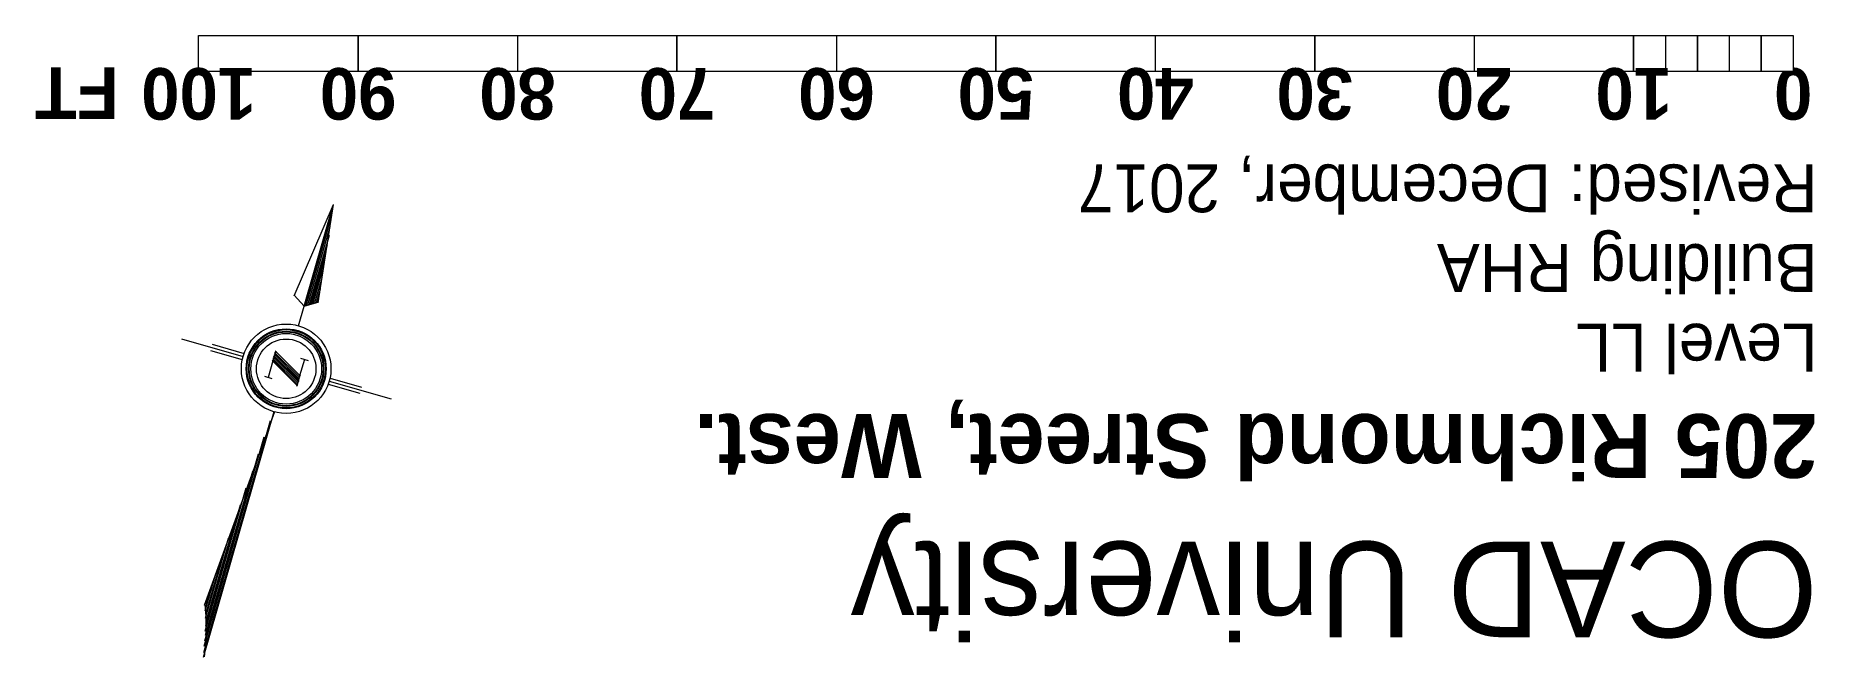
# Model space of a CAD drawing. Header units: inches. Extents: x -41965 to -36325, y -1598 to 214.
# Drawn here: x -37664 to -36325, y -1598 to -1130 of the extents above.
import ezdxf

# ---------------------------------------------------------------- set-up
doc = ezdxf.new("R2010")
doc.units = ezdxf.units.IN
doc.header["$LTSCALE"] = 86.4
doc.header["$MEASUREMENT"] = 0
doc.set_wipeout_variables(frame=1)
for name, color, linetype, lineweight in [('BUILDING STRUCTURE', 7, 'Continuous', 18), ('COU LABELS', 7, 'Continuous', 15), ('None', 7, 'Continuous', 5)]:
    doc.layers.add(name, color=color, linetype=linetype, lineweight=lineweight)
doc.styles.add('BaseNine Bold', font='')
doc.styles.get('BaseNine Bold').set_extended_font_data('BaseNine Bold')

msp = doc.modelspace()

# ---------------------------------------------------------------- linework, layer by layer
at = {"layer": 'COU LABELS', "color": 7, "lineweight": 5}
for p, q in [((-37469.3, -1325.7, -5657.9), (-37439.7, -1256.7, -5657.9)), ((-37461.7, -1333.4, -5657.9), (-37439.9, -1257.3, -5657.9)), ((-37451.2, -1330.9, -5657.9), (-37439.7, -1256.7, -5657.9)), ((-37461, -1333, -5657.9), (-37440.1, -1260.3, -5657.9)), ((-37460.2, -1332.6, -5657.9), (-37441.4, -1266.7, -5657.9)), ((-37458.9, -1332.3, -5657.9), (-37442, -1273.3, -5657.9)), ((-37457.6, -1332.1, -5657.9), (-37442.7, -1279.9, -5657.9)), ((-37457.1, -1332.2, -5657.9), (-37444.1, -1286.8, -5657.9)), ((-37456.3, -1331.8, -5657.9), (-37445.3, -1293.2, -5657.9)), ((-37455.6, -1331.4, -5657.9), (-37446.5, -1299.6, -5657.9)), ((-37454.9, -1331, -5657.9), (-37447.7, -1306.1, -5657.9)), ((-37461.7, -1333.4, -5657.9), (-37469.2, -1325.1, -5657.9)), ((-37453.6, -1330.8, -5657.9), (-37448.7, -1313.8, -5657.9)), ((-37452.3, -1330.5, -5657.9), (-37449.4, -1320.3, -5657.9)), ((-37465.9, -1348.1, -5657.9), (-37461.7, -1333.4, -5657.9)), ((-37461.7, -1333.4, -5657.9), (-37451, -1330.3, -5657.9)), ((-37451.6, -1330.1, -5657.9), (-37450.6, -1326.7, -5657.9)), ((-37554.1, -1357.9, -5657.9), (-37507.6, -1371.2, -5657.9)), ((-37530.8, -1362.1, -5657.9), (-37506.9, -1368.9, -5657.9)), ((-37532.1, -1366.7, -5657.9), (-37508.2, -1373.5, -5657.9)), ((-37485.2, -1374.6, -5657.9), (-37488.8, -1387.1, -5657.9)), ((-37485.7, -1374.4, -5657.9), (-37466.6, -1393.4, -5657.9)), ((-37485.6, -1373.8, -5657.9), (-37466.5, -1392.8, -5657.9)), ((-37483.1, -1367.2, -5657.9), (-37485.3, -1375.1, -5657.9)), ((-37485.3, -1372.7, -5657.9), (-37466.1, -1391.7, -5657.9)), ((-37484.9, -1371.6, -5657.9), (-37465.8, -1390.6, -5657.9)), ((-37484.8, -1371, -5657.9), (-37465.6, -1390, -5657.9)), ((-37484.6, -1370.4, -5657.9), (-37465.5, -1389.4, -5657.9)), ((-37484.3, -1369.3, -5657.9), (-37465.2, -1388.3, -5657.9)), ((-37484, -1368.2, -5657.9), (-37464.8, -1387.2, -5657.9)), ((-37483.6, -1367, -5657.9), (-37464.5, -1386, -5657.9)), ((-37461.5, -1373.4, -5657.9), (-37465.1, -1385.9, -5657.9)), ((-37464.3, -1372.6, -5657.9), (-37458.7, -1374.2, -5657.9)), ((-37491.6, -1386.2, -5657.9), (-37485.9, -1387.9, -5657.9)), ((-37465.1, -1385.9, -5657.9), (-37467.4, -1393.8, -5657.9)), ((-37443.5, -1392, -5657.9), (-37419.7, -1398.9, -5657.9)), ((-37442.9, -1389.8, -5657.9), (-37396.3, -1403.1, -5657.9)), ((-37442.9, -1389.8, -5657.9), (-37441.7, -1390.1, -5657.9)), ((-37442.2, -1387.5, -5657.9), (-37418.4, -1394.3, -5657.9)), ((-37484.5, -1412.9, -5657.9), (-37537.6, -1597.9, -5657.9)), ((-37483.9, -1413, -5657.9), (-37536.8, -1558.8, -5657.9)), ((-37537.1, -1594.3, -5657.9), (-37487, -1419.5, -5657.9)), ((-37537, -1589.5, -5657.9), (-37491.7, -1431.7, -5657.9)), ((-37536.4, -1585.3, -5657.9), (-37496, -1444.6, -5657.9)), ((-37535.8, -1581.2, -5657.9), (-37500.3, -1457.5, -5657.9)), ((-37536.2, -1578, -5657.9), (-37505.2, -1470.2, -5657.9)), ((-37535.6, -1573.9, -5657.9), (-37509.5, -1483.1, -5657.9)), ((-37535.3, -1570.9, -5657.9), (-37513.9, -1496, -5657.9)), ((-37535.8, -1568.3, -5657.9), (-37518.6, -1508.1, -5657.9)), ((-37535.6, -1565.3, -5657.9), (-37522.9, -1521, -5657.9)), ((-37536.1, -1562.7, -5657.9), (-37527.9, -1534.3, -5657.9)), ((-37536, -1560.3, -5657.9), (-37532.1, -1546.7, -5657.9))]:
    msp.add_line(p, q, dxfattribs=at)
for radius in [33.7, 30.1, 29.5, 28.3, 27.8, 26.6, 22.4]:
    msp.add_circle((-37475.2, -1380.5, -5657.9), radius, dxfattribs=at)
msp.add_arc((-37712.7, -1574.7, -5657.9), 177.4, 352.6156, 5.3374, dxfattribs=at)

# ---------------------------------------------------------------- texts
at = {"layer": 'BUILDING STRUCTURE', "insert": (-36322.8, -1582.7), "char_height": 16, "attachment_point": 1, "rotation": 180}
msp.add_mtext_dynamic_manual_height_columns('{\\fGotham Medium|b0|i0|c0|p2;\\H4.5x;OCAD University \\P\\fGotham Bold|b0|i0|c0|p2;\\H0.66667x;205 Richmond Street, West.\\P\\fGotham Book|b0|i0|c0|p2;\\H0.75x;Level LL\\PBuilding RHA\\H0.99998x;\\P\\H0.99999x;Revised: December, 2017 }', width=1284.803, gutter_width=1, heights=[350.8], dxfattribs=at)
at = {"layer": 'None', "color": 7, "lineweight": 13, "rotation": 180, "line_spacing_factor": 0.96736, "style": 'BaseNine Bold'}
for s, insert, char_height, attachment_point in [(' FT', (-37586.6, -1153.5), 38.79, 7), ('100', (-37541.1, -1153.5), 38.79, 8), ('0', (-36341.1, -1153.5), 38.8, 8)]:
    msp.add_mtext(s, dxfattribs=dict(at, insert=insert, char_height=char_height, attachment_point=attachment_point))

# ---------------------------------------------------------------- next in the draw order: wipeouts: each hides what was drawn before it
at = {"color": 7, "linetype": 'Continuous', "lineweight": 18}
msp.add_wipeout([(-36341.1, -1156.6), (-36365.1, -1156.6), (-36365.1, -1129.6), (-36341.1, -1129.6)], dxfattribs=at).dxf.layer = 'None'

# ---------------------------------------------------------------- next in the draw order: linework, layer by layer
at = {"layer": 'None', "color": 7, "linetype": 'Continuous', "lineweight": 18}
for points in [[(-36365.1, -1156.6), (-36389.1, -1156.6), (-36389.1, -1129.6), (-36365.1, -1129.6)], [(-36341.1, -1156.6), (-36365.1, -1156.6), (-36365.1, -1129.6), (-36341.1, -1129.6)]]:
    msp.add_lwpolyline(points, close=True, dxfattribs=at)

# ---------------------------------------------------------------- next in the draw order: wipeouts: each hides what was drawn before it
at = {"color": 7, "linetype": 'Continuous', "lineweight": 18}
msp.add_wipeout([(-36389.1, -1156.6), (-36413.1, -1156.6), (-36413.1, -1129.6), (-36389.1, -1129.6)], dxfattribs=at).dxf.layer = 'None'

# ---------------------------------------------------------------- next in the draw order: linework, layer by layer
at = {"layer": 'None', "color": 7, "linetype": 'Continuous', "lineweight": 18}
for points in [[(-36413.1, -1156.6), (-36437.1, -1156.6), (-36437.1, -1129.6), (-36413.1, -1129.6)], [(-36389.1, -1156.6), (-36413.1, -1156.6), (-36413.1, -1129.6), (-36389.1, -1129.6)]]:
    msp.add_lwpolyline(points, close=True, dxfattribs=at)

# ---------------------------------------------------------------- next in the draw order: wipeouts: each hides what was drawn before it
at = {"color": 7, "linetype": 'Continuous', "lineweight": 18}
msp.add_wipeout([(-36437.1, -1156.6), (-36461.1, -1156.6), (-36461.1, -1129.6), (-36437.1, -1129.6)], dxfattribs=at).dxf.layer = 'None'

# ---------------------------------------------------------------- next in the draw order: linework, layer by layer
at = {"layer": 'None', "color": 7, "linetype": 'Continuous', "lineweight": 18}
for points in [[(-36461.1, -1156.6), (-36581.1, -1156.6), (-36581.1, -1129.6), (-36461.1, -1129.6)], [(-36437.1, -1156.6), (-36461.1, -1156.6), (-36461.1, -1129.6), (-36437.1, -1129.6)]]:
    msp.add_lwpolyline(points, close=True, dxfattribs=at)

# ---------------------------------------------------------------- next in the draw order: texts
at = {"layer": 'None', "color": 7, "lineweight": 13, "insert": (-36461.1, -1153.5), "char_height": 38.79, "attachment_point": 8, "rotation": 180, "line_spacing_factor": 0.96736, "style": 'BaseNine Bold'}
msp.add_mtext('10', dxfattribs=at)

# ---------------------------------------------------------------- next in the draw order: wipeouts: each hides what was drawn before it
at = {"color": 7, "linetype": 'Continuous', "lineweight": 18}
msp.add_wipeout([(-36581.1, -1156.6), (-36701.1, -1156.6), (-36701.1, -1129.6), (-36581.1, -1129.6)], dxfattribs=at).dxf.layer = 'None'

# ---------------------------------------------------------------- next in the draw order: linework, layer by layer
at = {"layer": 'None', "color": 7, "linetype": 'Continuous', "lineweight": 18}
for points in [[(-36701.1, -1156.6), (-36821.1, -1156.6), (-36821.1, -1129.6), (-36701.1, -1129.6)], [(-36581.1, -1156.6), (-36701.1, -1156.6), (-36701.1, -1129.6), (-36581.1, -1129.6)]]:
    msp.add_lwpolyline(points, close=True, dxfattribs=at)

# ---------------------------------------------------------------- next in the draw order: texts
at = {"layer": 'None', "color": 7, "lineweight": 13, "char_height": 38.79, "attachment_point": 8, "rotation": 180, "line_spacing_factor": 0.96736, "style": 'BaseNine Bold'}
for s, insert in [('30', (-36701.1, -1153.5)), ('20', (-36581.1, -1153.5))]:
    msp.add_mtext(s, dxfattribs=dict(at, insert=insert))

# ---------------------------------------------------------------- next in the draw order: wipeouts: each hides what was drawn before it
at = {"color": 7, "linetype": 'Continuous', "lineweight": 18}
msp.add_wipeout([(-36821.1, -1156.6), (-36941.1, -1156.6), (-36941.1, -1129.6), (-36821.1, -1129.6)], dxfattribs=at).dxf.layer = 'None'

# ---------------------------------------------------------------- next in the draw order: linework, layer by layer
at = {"layer": 'None', "color": 7, "linetype": 'Continuous', "lineweight": 18}
for points in [[(-36941.1, -1156.6), (-37061.1, -1156.6), (-37061.1, -1129.6), (-36941.1, -1129.6)], [(-36821.1, -1156.6), (-36941.1, -1156.6), (-36941.1, -1129.6), (-36821.1, -1129.6)]]:
    msp.add_lwpolyline(points, close=True, dxfattribs=at)

# ---------------------------------------------------------------- next in the draw order: texts
at = {"layer": 'None', "color": 7, "lineweight": 13, "char_height": 38.79, "attachment_point": 8, "rotation": 180, "line_spacing_factor": 0.96736, "style": 'BaseNine Bold'}
for s, insert in [('50', (-36941.1, -1153.5)), ('40', (-36821.1, -1153.5))]:
    msp.add_mtext(s, dxfattribs=dict(at, insert=insert))

# ---------------------------------------------------------------- next in the draw order: wipeouts: each hides what was drawn before it
at = {"color": 7, "linetype": 'Continuous', "lineweight": 18}
msp.add_wipeout([(-37061.1, -1156.6), (-37181.1, -1156.6), (-37181.1, -1129.6), (-37061.1, -1129.6)], dxfattribs=at).dxf.layer = 'None'

# ---------------------------------------------------------------- next in the draw order: linework, layer by layer
at = {"layer": 'None', "color": 7, "linetype": 'Continuous', "lineweight": 18}
for points in [[(-37181.1, -1156.6), (-37301.1, -1156.6), (-37301.1, -1129.6), (-37181.1, -1129.6)], [(-37061.1, -1156.6), (-37181.1, -1156.6), (-37181.1, -1129.6), (-37061.1, -1129.6)]]:
    msp.add_lwpolyline(points, close=True, dxfattribs=at)

# ---------------------------------------------------------------- next in the draw order: texts
at = {"layer": 'None', "color": 7, "lineweight": 13, "char_height": 38.79, "attachment_point": 8, "rotation": 180, "line_spacing_factor": 0.96736, "style": 'BaseNine Bold'}
for s, insert in [('70', (-37181.1, -1153.5)), ('60', (-37061.1, -1153.5))]:
    msp.add_mtext(s, dxfattribs=dict(at, insert=insert))

# ---------------------------------------------------------------- next in the draw order: wipeouts: each hides what was drawn before it
at = {"color": 7, "linetype": 'Continuous', "lineweight": 18}
msp.add_wipeout([(-37301.1, -1156.6), (-37421.1, -1156.6), (-37421.1, -1129.6), (-37301.1, -1129.6)], dxfattribs=at).dxf.layer = 'None'

# ---------------------------------------------------------------- next in the draw order: linework, layer by layer
at = {"layer": 'None', "color": 7, "linetype": 'Continuous', "lineweight": 18}
for points in [[(-37421.1, -1156.6), (-37541.1, -1156.6), (-37541.1, -1129.6), (-37421.1, -1129.6)], [(-37301.1, -1156.6), (-37421.1, -1156.6), (-37421.1, -1129.6), (-37301.1, -1129.6)]]:
    msp.add_lwpolyline(points, close=True, dxfattribs=at)

# ---------------------------------------------------------------- next in the draw order: texts
at = {"layer": 'None', "color": 7, "lineweight": 13, "char_height": 38.79, "attachment_point": 8, "rotation": 180, "line_spacing_factor": 0.96736, "style": 'BaseNine Bold'}
for s, insert in [('90', (-37421.1, -1153.5)), ('80', (-37301.1, -1153.5))]:
    msp.add_mtext(s, dxfattribs=dict(at, insert=insert))

doc.saveas('drawing.dxf')
